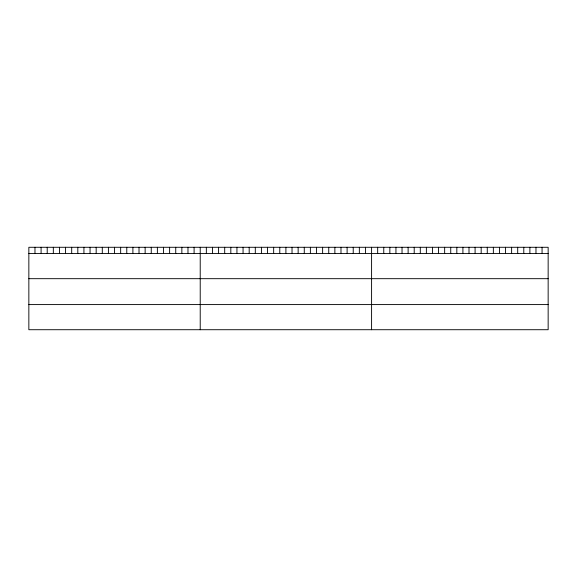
<?xml version="1.0" encoding="UTF-8"?>
<svg xmlns="http://www.w3.org/2000/svg" width="577" height="577" viewBox="0 0 577 577"><rect width="100%" height="100%" fill="white"/><g stroke="black" fill="none" stroke-linecap="round" stroke-linejoin="round"><path stroke-width="0.87" d="M548.15 253.548L548.15 329.719L28.85 329.719L28.85 247.281L548.15 247.281L548.15 253.548L28.85 253.548M28.85 278.684L548.15 278.684M28.85 304.584L548.15 304.584M542.063 247.281L542.063 253.548M535.975 247.281L535.975 253.548M529.888 247.281L529.888 253.548M523.793 247.281L523.793 253.548M517.706 247.281L517.706 253.548M511.619 247.281L511.619 253.548M505.531 247.281L505.531 253.548M499.444 247.281L499.444 253.548M493.357 247.281L493.357 253.548M487.269 247.281L487.269 253.548M481.175 247.281L481.175 253.548M475.087 247.281L475.087 253.548M469 247.281L469 253.548M462.913 247.281L462.913 253.548M456.825 247.281L456.825 253.548M450.738 247.281L450.738 253.548M444.651 247.281L444.651 253.548M438.563 247.281L438.563 253.548M432.469 247.281L432.469 253.548M426.381 247.281L426.381 253.548M420.294 247.281L420.294 253.548M414.207 247.281L414.207 253.548M408.119 247.281L408.119 253.548M402.032 247.281L402.032 253.548M395.945 247.281L395.945 253.548M389.85 247.281L389.85 253.548M383.763 247.281L383.763 253.548M377.675 247.281L377.675 253.548M371.588 247.281L371.588 329.719M365.465 247.281L365.465 253.548M359.348 247.281L359.348 253.548M353.225 247.281L353.225 253.548M347.109 247.281L347.109 253.548M340.985 247.281L340.985 253.548M334.869 247.281L334.869 253.548M328.746 247.281L328.746 253.548M322.622 247.281L322.622 253.548M316.506 247.281L316.506 253.548M310.383 247.281L310.383 253.548M304.267 247.281L304.267 253.548M298.143 247.281L298.143 253.548M292.027 247.281L292.027 253.548M285.903 247.281L285.903 253.548M279.78 247.281L279.78 253.548M273.664 247.281L273.664 253.548M267.54 247.281L267.54 253.548M261.424 247.281L261.424 253.548M255.301 247.281L255.301 253.548M249.185 247.281L249.185 253.548M243.061 247.281L243.061 253.548M236.938 247.281L236.938 253.548M230.822 247.281L230.822 253.548M224.698 247.281L224.698 253.548M218.582 247.281L218.582 253.548M212.459 247.281L212.459 253.548M206.342 247.281L206.342 253.548M200.219 247.281L200.219 329.719M194.096 247.281L194.096 253.548M187.979 247.281L187.979 253.548M181.856 247.281L181.856 253.548M175.74 247.281L175.74 253.548M169.616 247.281L169.616 253.548M163.5 247.281L163.5 253.548M157.377 247.281L157.377 253.548M151.253 247.281L151.253 253.548M145.137 247.281L145.137 253.548M139.014 247.281L139.014 253.548M132.898 247.281L132.898 253.548M126.774 247.281L126.774 253.548M120.658 247.281L120.658 253.548M114.534 247.281L114.534 253.548M108.411 247.281L108.411 253.548M102.295 247.281L102.295 253.548M96.171 247.281L96.171 253.548M90.055 247.281L90.055 253.548M83.932 247.281L83.932 253.548M77.816 247.281L77.816 253.548M71.692 247.281L71.692 253.548M65.569 247.281L65.569 253.548M59.453 247.281L59.453 253.548M53.329 247.281L53.329 253.548M47.213 247.281L47.213 253.548M41.09 247.281L41.09 253.548M34.973 247.281L34.973 253.548"/></g></svg>
